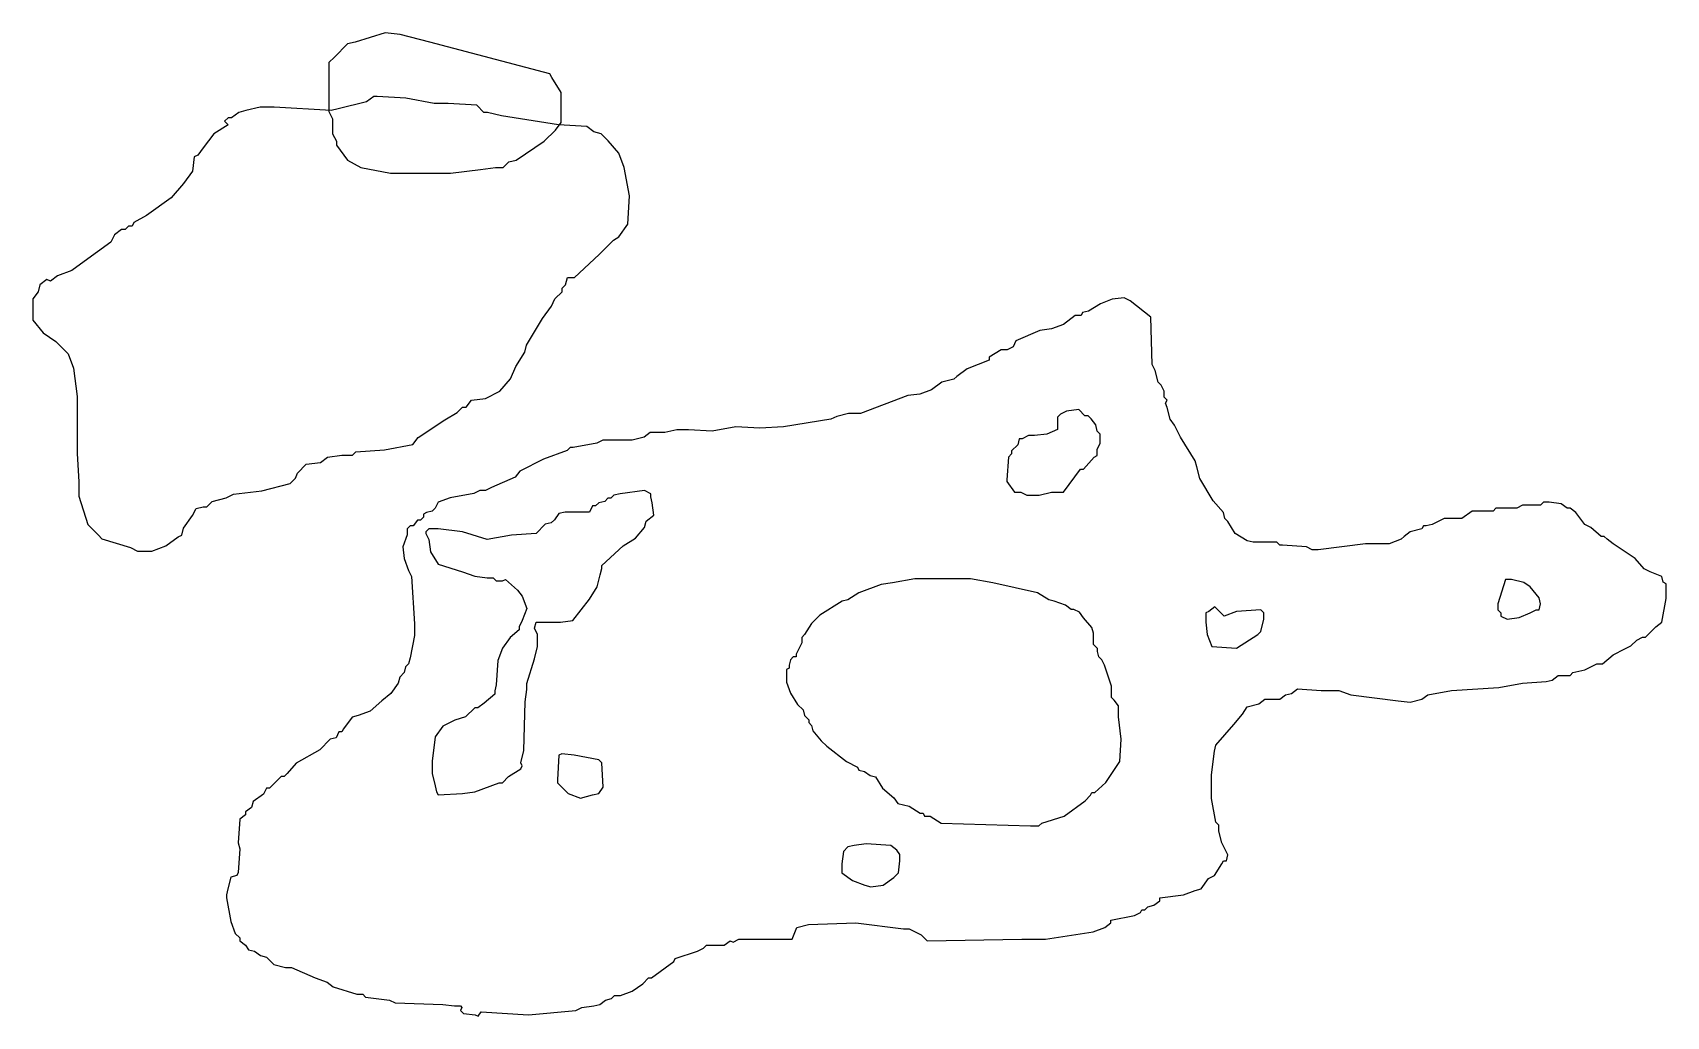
# Model space of a CAD drawing. Header units: metres. Extents: x 8.52 to 10.15, y 8.49 to 9.47.
import ezdxf

# ---------------------------------------------------------------- set-up
doc = ezdxf.new("R2010")
doc.units = ezdxf.units.M

msp = doc.modelspace()

# ---------------------------------------------------------------- linework, layer by layer
at = {"color": 236}
msp.add_lwpolyline([(8.81421, 9.39087), (8.81794, 9.38341), (8.81794, 9.36848), (8.82167, 9.36101), (8.82167, 9.35728), (8.83287, 9.34235), (8.84593, 9.33488), (8.87579, 9.32929), (8.93551, 9.32929), (8.96537, 9.33302), (8.9803, 9.33488), (8.98777, 9.33488), (8.99336, 9.34048), (9.00083, 9.34235), (9.02882, 9.36101), (9.04002, 9.37221), (9.04562, 9.37967), (9.04562, 9.40953), (9.03629, 9.42446), (9.03442, 9.4282), (8.91498, 9.45992), (8.88512, 9.46739), (8.87019, 9.46925), (8.84033, 9.45992), (8.83287, 9.45806), (8.8198, 9.44499), (8.81421, 9.43939), (8.81421, 9.40953), (8.81421, 9.3946), (8.81421, 9.39274)], close=True, dxfattribs=at)
at = {"color": 31}
for points in [[(8.51914, 9.18276), (8.52976, 9.17038), (8.54215, 9.16153), (8.55454, 9.14914), (8.55984, 9.13498), (8.56338, 9.10667), (8.56338, 9.05004), (8.56515, 9.02173), (8.56515, 9.00757), (8.574, 8.97925), (8.58462, 8.96864), (8.58816, 8.9651), (8.61647, 8.95625), (8.62355, 8.95271), (8.63771, 8.95271), (8.65187, 8.95802), (8.66425, 8.96687), (8.66779, 8.96864), (8.66956, 8.97571), (8.67841, 8.9881), (8.68195, 8.99518), (8.68903, 8.99695), (8.69257, 8.99695), (8.69788, 9.00226), (8.71204, 9.0058), (8.71911, 9.00934), (8.74743, 9.01288), (8.77574, 9.01996), (8.78105, 9.02526), (8.78282, 9.03057), (8.79167, 9.03942), (8.80583, 9.04119), (8.81291, 9.0465), (8.82706, 9.04827), (8.83414, 9.04827), (8.83768, 9.04827), (8.84122, 9.05181), (8.86953, 9.05358), (8.89785, 9.05889), (8.90316, 9.06597), (8.9297, 9.08366), (8.94209, 9.09074), (8.9474, 9.09605), (8.95094, 9.09605), (8.95625, 9.10313), (8.97041, 9.1049), (8.98456, 9.11198), (8.99518, 9.12437), (9.00049, 9.13675), (9.00934, 9.15091), (9.01111, 9.15799), (9.02703, 9.18453), (9.03588, 9.19692), (9.03942, 9.204), (9.0465, 9.21108), (9.0465, 9.21462), (9.05004, 9.21816), (9.05181, 9.22524), (9.05889, 9.22524), (9.08366, 9.24824), (9.09782, 9.2624), (9.10313, 9.26594), (9.11198, 9.27833), (9.11375, 9.30664), (9.10844, 9.33496), (9.10313, 9.34911), (9.09251, 9.3615), (9.08543, 9.36858), (9.07835, 9.37035), (9.07128, 9.37566), (9.04296, 9.37743), (8.98633, 9.38628), (8.97218, 9.38981), (8.96864, 9.38981), (8.96156, 9.39689), (8.93324, 9.39866), (8.91909, 9.39866), (8.89077, 9.40397), (8.86246, 9.40574), (8.85892, 9.40574), (8.85184, 9.40043), (8.82352, 9.39335), (8.81644, 9.39158), (8.75982, 9.39512), (8.74566, 9.39512), (8.7315, 9.39158), (8.72442, 9.38981), (8.71734, 9.38451), (8.7138, 9.38451), (8.71027, 9.38097), (8.7138, 9.37743), (8.69965, 9.36858), (8.68903, 9.35442), (8.68372, 9.34734), (8.68018, 9.34557), (8.67841, 9.33142), (8.66956, 9.31903), (8.65718, 9.30487), (8.6324, 9.28717), (8.62001, 9.2801), (8.61824, 9.27656), (8.6147, 9.27656), (8.61116, 9.27302), (8.60763, 9.27302), (8.60055, 9.26771), (8.59701, 9.26063), (8.57046, 9.24116), (8.55807, 9.23232), (8.54392, 9.22701), (8.53684, 9.2217), (8.5333, 9.22347), (8.52622, 9.21816), (8.52445, 9.21108), (8.51914, 9.204), (8.51914, 9.18984), (8.51914, 9.18453)], [(8.71214, 8.60735), (8.71656, 8.58373), (8.72099, 8.57193), (8.72542, 8.5675), (8.72542, 8.56455), (8.73132, 8.56012), (8.73427, 8.55569), (8.74018, 8.55422), (8.74608, 8.54979), (8.75198, 8.54831), (8.75936, 8.54093), (8.77117, 8.53798), (8.77707, 8.53798), (8.80069, 8.52765), (8.8125, 8.52322), (8.8184, 8.51879), (8.84201, 8.51142), (8.84792, 8.51142), (8.85087, 8.50846), (8.87448, 8.50551), (8.88039, 8.50256), (8.92761, 8.50108), (8.93942, 8.49961), (8.94532, 8.49961), (8.9468, 8.49813), (8.94532, 8.49518), (8.94828, 8.49223), (8.96008, 8.49075), (8.96304, 8.48928), (8.96599, 8.4937), (9.01322, 8.49075), (9.06044, 8.49518), (9.06635, 8.49813), (9.07815, 8.49961), (9.08406, 8.50108), (9.08996, 8.50551), (9.09587, 8.50699), (9.09882, 8.50994), (9.10472, 8.50994), (9.11653, 8.51437), (9.12686, 8.52175), (9.13276, 8.52765), (9.13571, 8.52765), (9.15785, 8.54388), (9.15933, 8.54684), (9.18147, 8.55422), (9.18737, 8.55717), (9.19032, 8.56012), (9.20213, 8.56012), (9.20803, 8.56012), (9.21394, 8.56455), (9.21689, 8.56307), (9.22279, 8.56602), (9.27002, 8.56602), (9.27592, 8.56602), (9.28035, 8.57783), (9.29216, 8.58078), (9.33939, 8.58226), (9.38661, 8.57635), (9.39252, 8.57635), (9.40432, 8.57045), (9.41023, 8.56455), (9.50468, 8.56602), (9.5283, 8.56602), (9.57553, 8.5734), (9.58733, 8.57783), (9.59324, 8.58226), (9.59324, 8.58521), (9.61685, 8.58964), (9.62276, 8.59259), (9.62423, 8.59554), (9.62718, 8.59554), (9.63013, 8.59849), (9.63604, 8.59997), (9.64194, 8.6044), (9.64194, 8.60735), (9.66556, 8.6103), (9.67736, 8.61473), (9.68327, 8.6162), (9.69065, 8.62653), (9.69655, 8.62949), (9.70393, 8.64129), (9.7054, 8.64424), (9.70836, 8.64424), (9.70983, 8.65015), (9.70393, 8.66196), (9.70098, 8.67376), (9.70098, 8.67967), (9.69803, 8.68262), (9.6936, 8.70623), (9.6936, 8.72985), (9.69655, 8.75346), (9.69803, 8.75936), (9.71574, 8.78003), (9.72459, 8.79036), (9.72902, 8.79774), (9.74083, 8.80069), (9.74673, 8.80512), (9.75854, 8.80512), (9.76149, 8.80512), (9.76739, 8.80954), (9.7733, 8.81102), (9.7792, 8.81545), (9.80281, 8.81397), (9.81462, 8.81397), (9.82052, 8.81397), (9.83233, 8.80954), (9.87956, 8.80364), (9.89137, 8.80216), (9.90317, 8.80512), (9.90908, 8.80954), (9.93269, 8.81397), (9.97992, 8.81692), (10.0035, 8.82135), (10.0271, 8.82283), (10.0331, 8.8243), (10.039, 8.82873), (10.0508, 8.82873), (10.0537, 8.83168), (10.0655, 8.83463), (10.0773, 8.84054), (10.0832, 8.84054), (10.0936, 8.84939), (10.1054, 8.8553), (10.1113, 8.85825), (10.1172, 8.86415), (10.1231, 8.8671), (10.126, 8.8671), (10.1364, 8.87743), (10.1423, 8.88186), (10.1467, 8.90548), (10.1467, 8.91728), (10.1467, 8.92023), (10.1437, 8.92171), (10.1423, 8.92761), (10.1305, 8.93204), (10.1246, 8.93499), (10.1157, 8.94532), (10.0936, 8.96008), (10.0877, 8.96451), (10.0847, 8.96746), (10.0818, 8.96746), (10.0714, 8.97632), (10.0655, 8.97927), (10.0567, 8.99108), (10.0508, 8.99551), (10.0478, 8.99551), (10.0419, 8.99993), (10.0301, 9.00141), (10.0242, 9.00141), (10.0212, 8.99846), (10.0094, 8.99846), (10.0035, 8.99846), (9.99763, 8.99551), (9.98582, 8.99551), (9.97992, 8.99551), (9.97697, 8.99551), (9.97402, 8.99255), (9.96221, 8.99255), (9.9563, 8.99255), (9.95335, 8.99255), (9.94302, 8.98517), (9.93121, 8.98517), (9.92531, 8.98517), (9.9135, 8.97927), (9.9076, 8.97779), (9.90465, 8.97779), (9.90317, 8.97484), (9.89137, 8.97189), (9.88546, 8.96746), (9.88251, 8.96451), (9.8707, 8.96008), (9.84709, 8.96008), (9.79986, 8.95418), (9.79396, 8.95418), (9.78805, 8.95713), (9.76444, 8.95861), (9.76149, 8.95861), (9.75854, 8.96156), (9.73492, 8.96156), (9.72902, 8.96304), (9.71721, 8.97042), (9.70983, 8.98222), (9.70688, 8.98517), (9.7054, 8.99108), (9.69507, 9.00288), (9.68179, 9.02502), (9.67884, 9.03683), (9.67736, 9.04273), (9.6626, 9.06635), (9.6567, 9.07815), (9.65227, 9.08406), (9.64932, 9.09587), (9.64785, 9.10029), (9.64932, 9.10324), (9.64637, 9.1062), (9.64637, 9.1121), (9.64342, 9.118), (9.64047, 9.12096), (9.63751, 9.13276), (9.63456, 9.13867), (9.63309, 9.18589), (9.61242, 9.20213), (9.60652, 9.20508), (9.59471, 9.2036), (9.58291, 9.19918), (9.5711, 9.1918), (9.5652, 9.19032), (9.56372, 9.18737), (9.55782, 9.18737), (9.54601, 9.17851), (9.5342, 9.17409), (9.5224, 9.17261), (9.49878, 9.16228), (9.49583, 9.15638), (9.48993, 9.15342), (9.48402, 9.15342), (9.47222, 9.14605), (9.47222, 9.14309), (9.45008, 9.13424), (9.43975, 9.12686), (9.43679, 9.12391), (9.42499, 9.12096), (9.41466, 9.11358), (9.40285, 9.10915), (9.39104, 9.10767), (9.34381, 9.08996), (9.33201, 9.08996), (9.3202, 9.08701), (9.3143, 9.08406), (9.26707, 9.07668), (9.24345, 9.0752), (9.21984, 9.07668), (9.19623, 9.07225), (9.17261, 9.07373), (9.1608, 9.07373), (9.149, 9.07078), (9.13719, 9.07078), (9.13424, 9.07078), (9.12833, 9.06635), (9.11653, 9.0634), (9.09291, 9.0634), (9.08701, 9.0634), (9.08111, 9.06044), (9.05749, 9.05602), (9.05454, 9.05602), (9.05159, 9.05306), (9.02797, 9.04421), (9.00436, 9.0324), (8.99993, 9.0265), (8.97632, 9.01617), (8.97042, 9.01322), (8.96451, 9.01322), (8.95861, 9.01026), (8.93499, 9.00584), (8.92319, 9.00141), (8.92023, 8.99551), (8.91728, 8.99255), (8.91138, 8.99108), (8.90843, 8.9896), (8.90843, 8.98665), (8.90548, 8.9837), (8.90252, 8.9837), (8.8981, 8.97779), (8.89514, 8.97779), (8.89219, 8.97484), (8.89219, 8.96894), (8.88777, 8.95713), (8.88924, 8.94532), (8.89367, 8.93352), (8.89662, 8.92761), (8.89957, 8.88039), (8.89957, 8.86858), (8.89514, 8.84644), (8.89367, 8.84054), (8.89072, 8.83759), (8.88924, 8.83168), (8.88481, 8.82725), (8.88334, 8.82135), (8.87596, 8.81102), (8.8671, 8.80364), (8.8553, 8.79331), (8.84349, 8.78888), (8.83759, 8.78741), (8.82873, 8.7756), (8.82725, 8.77265), (8.8243, 8.77265), (8.82135, 8.76674), (8.81545, 8.76527), (8.80512, 8.75494), (8.7815, 8.74165), (8.77265, 8.73132), (8.76969, 8.72837), (8.76674, 8.72837), (8.75494, 8.71656), (8.75198, 8.71656), (8.74903, 8.71066), (8.7387, 8.70328), (8.73723, 8.69738), (8.73132, 8.69295), (8.73132, 8.69), (8.72542, 8.68557), (8.72394, 8.66196), (8.72542, 8.65605), (8.72394, 8.63244), (8.72247, 8.62949), (8.71656, 8.62801), (8.71361, 8.6162), (8.71214, 8.6103), (8.71214, 8.60882)]]:
    msp.add_lwpolyline(points, close=True, dxfattribs=at)
at = {"color": 227}
for points in [[(9.48983, 9.02212), (9.49745, 9.01145), (9.50354, 9.01145), (9.50963, 9.00841), (9.52182, 9.00841), (9.53401, 9.01145), (9.5462, 9.01145), (9.56296, 9.0343), (9.566, 9.0343), (9.57667, 9.04649), (9.57971, 9.04802), (9.57971, 9.05411), (9.58276, 9.0602), (9.58276, 9.0663), (9.58276, 9.06934), (9.57971, 9.07239), (9.57819, 9.07849), (9.57362, 9.08458), (9.57057, 9.08763), (9.56753, 9.08763), (9.56143, 9.09372), (9.54924, 9.0922), (9.54315, 9.08915), (9.5401, 9.0861), (9.5401, 9.07392), (9.52944, 9.06934), (9.51725, 9.06782), (9.51116, 9.06782), (9.50506, 9.06477), (9.50202, 9.06477), (9.50049, 9.05868), (9.4944, 9.05259), (9.4944, 9.04954), (9.49135, 9.04649), (9.48983, 9.02364)], [(8.9109, 8.97032), (8.91395, 8.96422), (8.91547, 8.95204), (8.92309, 8.93985), (8.94747, 8.93223), (8.95965, 8.92766), (8.97184, 8.92614), (8.97794, 8.92614), (8.98098, 8.92309), (8.98708, 8.92309), (8.99012, 8.92461), (9.00231, 8.91395), (9.00688, 8.90785), (9.01145, 8.89567), (9.00688, 8.88348), (9.00383, 8.87738), (9.00383, 8.87434), (8.99469, 8.86672), (8.98708, 8.85606), (8.98251, 8.84387), (8.98098, 8.81949), (8.97946, 8.8134), (8.97946, 8.81035), (8.96879, 8.80121), (8.9627, 8.79664), (8.95965, 8.79664), (8.95051, 8.7875), (8.93985, 8.78445), (8.92766, 8.77836), (8.92004, 8.76769), (8.917, 8.74332), (8.917, 8.73113), (8.92004, 8.71894), (8.92157, 8.71285), (8.92309, 8.7098), (8.94747, 8.71132), (8.95965, 8.71285), (8.98403, 8.72199), (8.98708, 8.72199), (8.99317, 8.72808), (9.00536, 8.7357), (9.00688, 8.73875), (9.00536, 8.74179), (9.00841, 8.75398), (9.00993, 8.80273), (9.01145, 8.81492), (9.01145, 8.82102), (9.01907, 8.84539), (9.02212, 8.85758), (9.02212, 8.86977), (9.01907, 8.87586), (9.02059, 8.88196), (9.04497, 8.88196), (9.05716, 8.88348), (9.07392, 8.90481), (9.08153, 8.917), (9.08458, 8.92918), (9.0861, 8.93528), (9.0861, 8.93832), (9.10743, 8.95813), (9.11962, 8.96575), (9.12876, 8.97641), (9.13028, 8.98251), (9.1379, 8.9886), (9.13638, 9.00079), (9.13485, 9.00688), (9.13485, 9.00993), (9.12876, 9.01298), (9.10439, 9.00993), (9.09829, 9.00841), (9.09524, 9.00536), (9.0922, 9.00536), (9.08915, 9.00231), (9.08306, 9.00079), (9.08001, 8.99774), (9.07696, 8.99774), (9.07392, 8.99165), (9.04954, 8.99165), (9.04345, 8.99012), (9.03888, 8.98403), (9.03583, 8.98098), (9.02973, 8.97946), (9.02059, 8.97032), (8.99622, 8.96879), (8.97184, 8.96422), (8.94747, 8.97184), (8.92309, 8.97489), (8.917, 8.97489), (8.91395, 8.97489), (8.9109, 8.97184)], [(9.97887, 8.89414), (9.98192, 8.8911), (9.98192, 8.88805), (9.98801, 8.885), (10.0002, 8.88653), (10.0109, 8.8911), (10.017, 8.89414), (10.02, 8.89414), (10.0215, 8.90024), (10.02, 8.90633), (10.0109, 8.917), (10.0048, 8.92157), (9.99258, 8.92461), (9.98649, 8.92461), (9.97887, 8.90024), (9.97887, 8.89567)], [(9.68788, 8.88196), (9.68941, 8.86977), (9.69398, 8.85758), (9.71835, 8.85606), (9.73968, 8.86977), (9.74273, 8.87281), (9.74578, 8.885), (9.74578, 8.8911), (9.74273, 8.89414), (9.71835, 8.89262), (9.70616, 8.88805), (9.69702, 8.89719), (9.69093, 8.89262), (9.68788, 8.8911), (9.68788, 8.885), (9.68788, 8.88348)], [(9.04192, 8.72199), (9.05259, 8.71132), (9.06477, 8.70675), (9.07696, 8.7098), (9.08306, 8.71132), (9.08763, 8.71742), (9.0861, 8.74179), (9.08306, 8.74484), (9.05868, 8.74941), (9.04649, 8.75094), (9.04345, 8.74941), (9.04192, 8.72504), (9.04192, 8.72351)], [(9.32529, 8.6321), (9.33596, 8.62449), (9.34814, 8.61991), (9.35424, 8.61839), (9.36643, 8.61991), (9.37709, 8.62753), (9.38166, 8.6321), (9.38318, 8.64429), (9.38318, 8.65038), (9.38014, 8.65496), (9.37404, 8.65953), (9.34967, 8.66105), (9.33748, 8.65953), (9.33139, 8.658), (9.32681, 8.65343), (9.32529, 8.64124), (9.32529, 8.63515), (9.32529, 8.63363)]]:
    msp.add_lwpolyline(points, close=True, dxfattribs=at)
at = {"color": 224}
msp.add_lwpolyline([(9.27, 8.82228), (9.27417, 8.81115), (9.28112, 8.80003), (9.28668, 8.79447), (9.28807, 8.78891), (9.29224, 8.78474), (9.29224, 8.78196), (9.29502, 8.77917), (9.29641, 8.77361), (9.30476, 8.76388), (9.31032, 8.75832), (9.32978, 8.74302), (9.34091, 8.73746), (9.3423, 8.73468), (9.34786, 8.73329), (9.35342, 8.72912), (9.35898, 8.72773), (9.36594, 8.71661), (9.37706, 8.70687), (9.38123, 8.70131), (9.39235, 8.69853), (9.40348, 8.69158), (9.40626, 8.69158), (9.40765, 8.6888), (9.41321, 8.6888), (9.42433, 8.68184), (9.51332, 8.67906), (9.51888, 8.67906), (9.52166, 8.67906), (9.52444, 8.68184), (9.54669, 8.6888), (9.56755, 8.70409), (9.57311, 8.70965), (9.5745, 8.71243), (9.57728, 8.71243), (9.5884, 8.72217), (9.60231, 8.74302), (9.6037, 8.76527), (9.60092, 8.78752), (9.60092, 8.79864), (9.59675, 8.8042), (9.59397, 8.80698), (9.59397, 8.81811), (9.58701, 8.83896), (9.58423, 8.84452), (9.58145, 8.84731), (9.58006, 8.85287), (9.58006, 8.85565), (9.57589, 8.85982), (9.57589, 8.87094), (9.5745, 8.8765), (9.56616, 8.88624), (9.56199, 8.8918), (9.55642, 8.89458), (9.55364, 8.89458), (9.54808, 8.89875), (9.53696, 8.90292), (9.5314, 8.90431), (9.52027, 8.91127), (9.47578, 8.921), (9.45353, 8.92517), (9.40904, 8.92517), (9.39792, 8.92517), (9.37567, 8.921), (9.36455, 8.91961), (9.3423, 8.91127), (9.33118, 8.90431), (9.32561, 8.90292), (9.30337, 8.88902), (9.29502, 8.88068), (9.28807, 8.86955), (9.28529, 8.86677), (9.28529, 8.86121), (9.27973, 8.85009), (9.27973, 8.84731), (9.27695, 8.84731), (9.27417, 8.84452), (9.27278, 8.83896), (9.27278, 8.83618), (9.27, 8.83479), (9.27, 8.82367)], close=True, dxfattribs=at)

doc.saveas('drawing.dxf')
